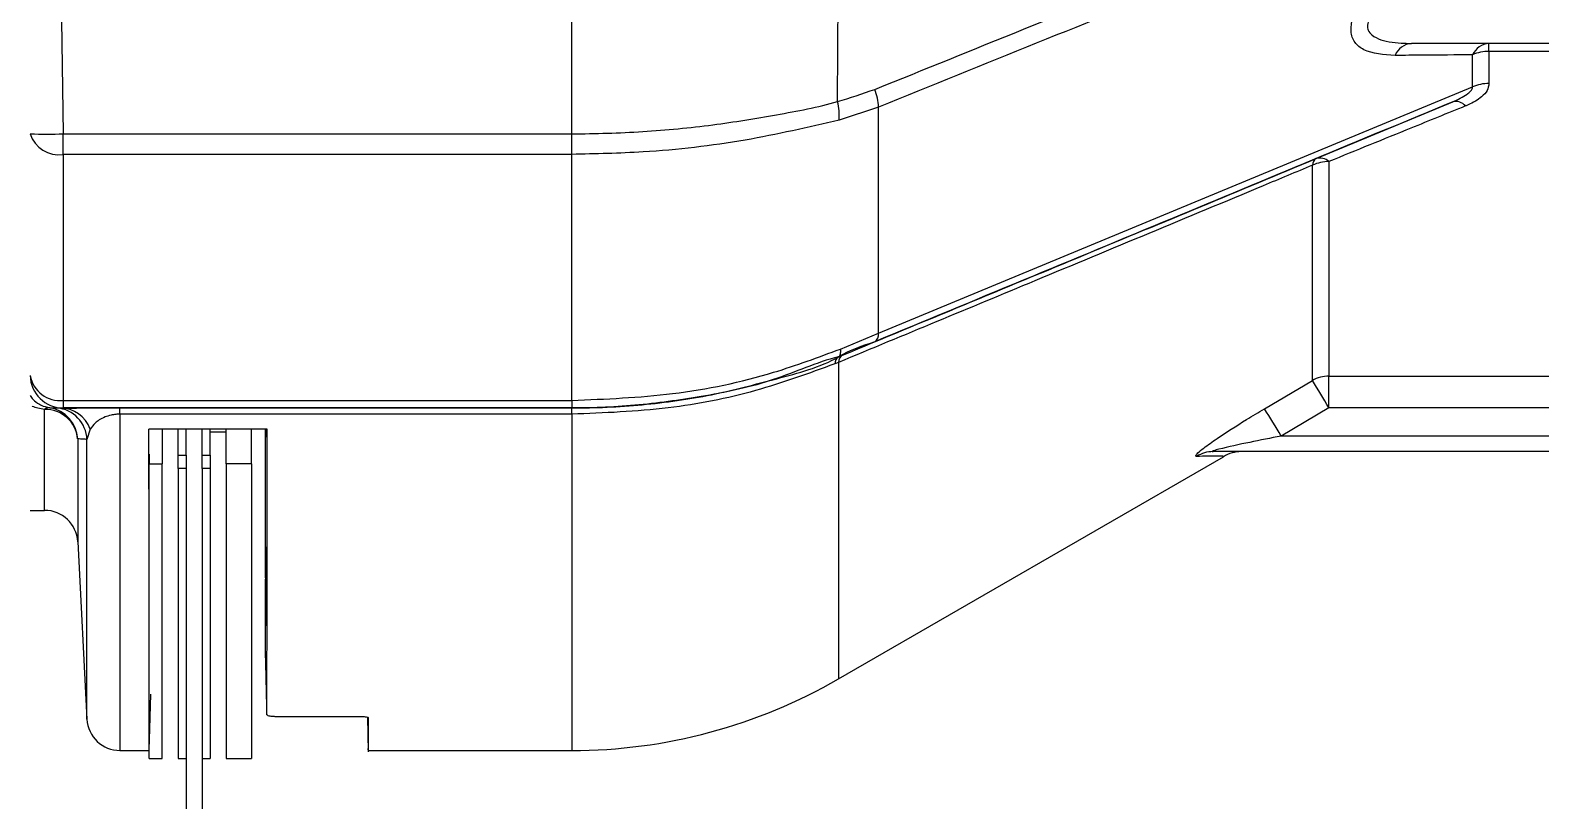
# Model space of a CAD drawing. Extents: x 2 to 136, y 1 to 99.
# Drawn here: x 11.538 to 14.369, y 41.836 to 43.28 of the extents above; entities that cross this region are included whole.
import ezdxf

# ---------------------------------------------------------------- set-up
doc = ezdxf.new("R2010")
doc.units = 0
doc.header["$MEASUREMENT"] = 0
doc.layers.add('OBJECT', color=7, linetype='CONTINUOUS')

msp = doc.modelspace()

# ---------------------------------------------------------------- linework, layer by layer
at = {"layer": 'OBJECT'}
for p, q in [((11.5951, 43.421), (11.6003, 43.0857)), ((13.0515, 43.1459), (13.0531, 43.3923)), ((12.5533, 43.0857), (12.5533, 43.2955)), ((18.1821, 43.255), (14.1273, 43.255)), ((14.2413, 43.1735), (14.2413, 43.2337)), ((14.2723, 43.24), (14.2723, 43.255)), ((18.1913, 43.24), (14.2723, 43.24)), ((14.2723, 43.24), (14.2723, 43.1799)), ((13.1283, 42.7119), (14.2413, 43.1735)), ((13.9485, 43.0391), (14.2044, 43.1457)), ((13.1283, 43.1355), (13.0544, 43.1112)), ((13.1283, 42.7119), (13.1283, 43.1355)), ((11.6003, 43.0857), (12.5533, 43.0857)), ((11.6003, 43.0471), (11.6003, 43.0857)), ((12.5533, 43.0471), (12.5533, 43.0857)), ((12.5533, 43.0471), (11.6003, 43.0471)), ((11.6003, 43.0471), (11.6003, 42.5861)), ((12.5533, 42.5861), (12.5533, 43.0471)), ((13.9723, 43.0336), (13.9723, 42.6315)), ((13.9413, 42.6233), (13.9413, 43.0267)), ((13.0567, 42.6823), (13.1283, 42.7119)), ((13.0532, 42.6678), (13.0533, 42.6677)), ((13.0533, 42.6573), (13.0464, 42.6545)), ((13.0533, 42.6573), (13.0533, 42.064)), ((13.8516, 42.5704), (13.9413, 42.6233)), ((13.9723, 42.6315), (18.1913, 42.6315)), ((13.9723, 42.5722), (13.9723, 42.6315)), ((11.6003, 42.5861), (12.5533, 42.5861)), ((11.6003, 42.5861), (11.6003, 42.5718)), ((12.5533, 42.5861), (12.5533, 42.5718)), ((11.5654, 42.38), (11.5654, 42.569)), ((11.5883, 42.572), (11.5951, 42.5717)), ((11.6003, 42.5718), (11.5951, 42.5717)), ((12.5533, 42.5718), (11.6003, 42.5718)), ((11.7066, 42.5718), (12.5533, 42.5718)), ((11.7066, 42.5602), (11.7066, 42.5718)), ((12.5533, 42.5602), (11.7066, 42.5602)), ((11.7066, 42.5602), (11.7066, 41.93)), ((12.5533, 42.5718), (12.5533, 42.5718)), ((12.5533, 42.5602), (12.5533, 42.5718)), ((12.5533, 42.5602), (12.5533, 41.93)), ((13.9723, 42.5722), (13.8826, 42.5192)), ((18.1859, 42.5722), (13.9723, 42.5722)), ((11.6509, 42.5322), (11.6447, 42.5129)), ((11.9826, 42.5323), (11.7608, 42.5323)), ((11.7855, 42.5323), (11.7855, 42.4672)), ((11.8155, 42.4835), (11.8155, 42.5323)), ((11.8304, 42.4835), (11.8304, 42.5323)), ((11.8604, 42.4835), (11.8604, 42.5323)), ((11.8753, 42.4835), (11.8753, 42.5323)), ((11.8753, 42.5272), (11.9053, 42.5272)), ((11.9053, 42.4672), (11.9053, 42.5323)), ((11.9533, 42.4672), (11.9533, 42.5323)), ((11.9792, 42.3272), (11.9792, 42.5323)), ((11.9826, 42.5018), (11.9818, 42.5323)), ((11.6273, 42.514), (11.6273, 42.3212)), ((11.6447, 41.9888), (11.6447, 42.5129)), ((18.1813, 42.5192), (13.8826, 42.5192)), ((11.7615, 42.4852), (11.7615, 42.4672)), ((11.7615, 42.4672), (11.7855, 42.4672)), ((11.7615, 41.915), (11.7615, 42.4672)), ((11.7855, 41.915), (11.7855, 42.4672)), ((11.8155, 42.4835), (11.8304, 42.4835)), ((11.8155, 42.4583), (11.8155, 42.4835)), ((11.8304, 42.4835), (11.8304, 42.4583)), ((11.8604, 42.4835), (11.8753, 42.4835)), ((11.8604, 42.4583), (11.8604, 42.4835)), ((11.8753, 42.4835), (11.8753, 42.4583)), ((11.9533, 42.4672), (11.9053, 42.4672)), ((11.9053, 42.4672), (11.9053, 41.915)), ((11.9533, 42.4672), (11.9533, 41.915)), ((13.0533, 42.064), (13.7747, 42.4805)), ((18.1803, 42.49), (13.7554, 42.49)), ((11.8304, 42.4583), (11.8155, 42.4583)), ((11.8155, 42.4583), (11.8155, 41.915)), ((11.8304, 42.4583), (11.8304, 41.9465)), ((11.8753, 42.4583), (11.8604, 42.4583)), ((11.8604, 42.4583), (11.8604, 41.9465)), ((11.8753, 42.4583), (11.8753, 41.915)), ((11.5383, 42.38), (11.5654, 42.38)), ((11.9792, 42.3236), (11.9792, 42.3272)), ((11.6273, 42.3212), (11.6447, 41.9888)), ((11.9822, 42.2087), (11.9792, 42.3236)), ((11.9792, 42.2643), (11.9792, 42.3236)), ((11.9822, 42.1516), (11.9792, 42.2643)), ((11.9792, 42.1202), (11.9792, 42.2512)), ((11.9792, 42.1168), (11.9792, 42.1202)), ((11.982, 42.0125), (11.9792, 42.1202)), ((11.9971, 41.994), (12.1569, 41.994)), ((12.1703, 41.9923), (12.172, 41.9273)), ((11.7066, 41.93), (11.7615, 41.93)), ((11.8304, 41.9465), (11.8304, 41.765)), ((11.8604, 41.9465), (11.8604, 41.765)), ((12.172, 41.93), (12.5533, 41.93)), ((11.7615, 41.915), (11.7855, 41.915)), ((11.8155, 41.915), (11.8304, 41.915)), ((11.8604, 41.915), (11.8753, 41.915)), ((11.9053, 41.915), (11.9533, 41.915))]:
    msp.add_line(p, q, dxfattribs=at)
at = {"layer": 'OBJECT', "flags": 128}
for points in [[(13.0567, 42.6823), (13.0568, 42.6794), (13.0568, 42.6767), (13.0566, 42.6744), (13.0563, 42.6724), (13.0558, 42.6708), (13.0551, 42.6694), (13.0542, 42.6684), (13.0532, 42.6678)], [(11.7615, 41.9319), (11.7625, 41.9705), (11.7642, 42.0358)]]:
    msp.add_lwpolyline(points, dxfattribs=at)
at = {"layer": 'OBJECT'}
for centre, radius, start, end in [((14.1305, 43.2179), 0.0373, 95.0453, 156.907), ((14.2752, 43.2176), 0.0375, 94.3859, 154.6186), ((14.272, 43.1623), 0.0777, 89.7351, 113.2218), ((14.272, 43.1041), 0.0758, 89.7499, 113.8622), ((12.9268, 43.1179), 0.1278, 356.9898, 12.6703), ((13.0033, 43.127), 0.1253, 3.8698, 19.5151), ((14.2098, 43.1221), 0.0242, 40.4479, 102.8312), ((11.57, 44.016), 0.9309, 268.0505, 271.866), ((11.5915, 43.102), 0.0556, 197.0327, 279.1644), ((13.9562, 43.0264), 0.0149, 121.1484, 178.9629), ((13.9721, 42.9619), 0.0717, 89.7956, 115.4013), ((13.9555, 43.0151), 0.025, 47.7272, 106.1822), ((13.1112, 42.71), 0.0172, 304.7845, 6.3697), ((13.0614, 42.6551), 0.015, 122.8521, 182.4767), ((13.0688, 42.6576), 0.0155, 122.0398, 181.1245), ((11.5942, 42.6425), 0.0568, 190.0796, 276.148), ((11.6003, 42.6338), 0.062, 181.1515, 269.9959), ((13.9723, 42.5686), 0.0628, 89.9728, 119.5332), ((12.6042, 41.7779), 1.582, 30.136, 32.3023), ((11.574, 42.5595), 0.0128, 84.8258, 132.1274), ((11.5672, 42.5087), 0.0603, 5.1122, 91.7207), ((11.5654, 42.511), 0.062, 2.8, 80.9514), ((11.5828, 42.5102), 0.062, 2.5108, 84.8718), ((11.5945, 42.5118), 0.0599, 19.9391, 89.4289), ((12.5213, 41.7298), 1.5737, 30.1104, 32.2894), ((13.7554, 42.4312), 0.0588, 90.0562, 121.8712), ((13.8078, 42.428), 0.062, 90.0001, 122.0977), ((11.5654, 42.318), 0.062, 3, 90), ((12.5533, 42.93), 1, 270, 300), ((11.7066, 41.992), 0.062, 183, 270)]:
    msp.add_arc(centre, radius, start, end, dxfattribs=at)
for points, knots in [([(13.1214, 43.1689), (13.3069, 43.2439), (13.6685, 43.3902), (14.0301, 43.5359), (14.2062, 43.6068)], [0, 0, 0, 0, 0.513008, 1, 1, 1, 1]), ([(14.2413, 43.5856), (14.2104, 43.5731), (14.0364, 43.5028), (13.6654, 43.3531), (13.3253, 43.2153), (13.1283, 43.1355)], [0, 0, 0, 0, 0.083466, 0.469044, 1, 1, 1, 1]), ([(14.0963, 43.2325), (14.075, 43.2338), (14.045, 43.2357), (14.0197, 43.2557), (14.0119, 43.2762), (14.016, 43.3027), (14.0329, 43.3356), (14.0601, 43.3683), (14.0829, 43.3888), (14.0923, 43.3973)], [0, 0, 0, 0, 0.269459, 0.381209, 0.493906, 0.593567, 0.708386, 0.879635, 1, 1, 1, 1]), ([(14.1233, 43.3621), (14.1058, 43.3517), (14.0823, 43.3379), (14.0583, 43.3154), (14.0481, 43.3018), (14.044, 43.2892), (14.0454, 43.2788), (14.0536, 43.2687), (14.0754, 43.2585), (14.1023, 43.2553), (14.1226, 43.2551), (14.1273, 43.255)], [0, 0, 0, 0, 0.248555, 0.333334, 0.418737, 0.477067, 0.535602, 0.604492, 0.713168, 0.934337, 1, 1, 1, 1]), ([(14.2413, 43.2337), (14.2101, 43.2334), (14.162, 43.233), (14.1134, 43.2326), (14.0963, 43.2325)], [0, 0, 0, 0, 0.648493, 1, 1, 1, 1]), ([(14.2044, 43.1457), (14.214, 43.15), (14.2262, 43.1554), (14.2374, 43.1645), (14.241, 43.1694), (14.2412, 43.1723), (14.2413, 43.1735)], [0, 0, 0, 0, 0.580895, 0.740073, 0.900893, 1, 1, 1, 1]), ([(14.2723, 43.1799), (14.2716, 43.1754), (14.2701, 43.1665), (14.2567, 43.1522), (14.2413, 43.1433), (14.2299, 43.1385), (14.2282, 43.1378)], [0, 0, 0, 0, 0.254855, 0.5086304, 0.9285912, 1, 1, 1, 1]), ([(12.5533, 43.0857), (12.5533, 43.0857), (12.5977, 43.0857), (12.6867, 43.0886), (12.8154, 43.1007), (12.9373, 43.121), (13.0147, 43.1354), (13.0515, 43.1459), (13.0515, 43.1459)], [0, 0, 0, 0, 0.000005, 0.2589, 0.517796, 0.758901, 0.999996, 1, 1, 1, 1]), ([(13.0515, 43.1459), (13.0515, 43.1459), (13.0749, 43.1526), (13.0981, 43.1607), (13.1214, 43.1689)], [0, 0, 0, 0, 0.000029, 1, 1, 1, 1]), ([(14.2044, 43.1457), (14.0287, 43.0726), (13.6676, 42.9223), (13.3064, 42.7727), (13.121, 42.6959)], [0, 0, 0, 0, 0.486656, 1, 1, 1, 1]), ([(14.2282, 43.1378), (14.194, 43.1239), (14.1077, 43.0887), (14.0233, 43.0544), (13.9723, 43.0336)], [0, 0, 0, 0, 0.396331, 1, 1, 1, 1]), ([(13.0544, 43.1112), (12.9963, 43.0977), (12.8784, 43.0704), (12.7075, 43.0503), (12.5979, 43.048), (12.5533, 43.0471)], [0, 0, 0, 0, 0.3653922, 0.741453, 1, 1, 1, 1]), ([(13.0606, 42.6708), (13.2128, 42.7338), (13.5089, 42.8564), (13.8047, 42.9794), (13.9485, 43.0391)], [0, 0, 0, 0, 0.514049, 1, 1, 1, 1]), ([(13.9413, 43.0267), (13.9105, 43.0138), (13.7372, 42.9415), (13.4412, 42.8183), (13.1759, 42.7082), (13.0533, 42.6573)], [0, 0, 0, 0, 0.104198, 0.585846, 1, 1, 1, 1]), ([(13.121, 42.6959), (13.0979, 42.688), (13.0748, 42.6801), (13.0532, 42.6678), (13.0532, 42.6678)], [0, 0, 0, 0, 0.9999682, 1, 1, 1, 1]), ([(12.5533, 42.5861), (12.6165, 42.5886), (12.7449, 42.5938), (12.9145, 42.6294), (13.0153, 42.6669), (13.0567, 42.6823)], [0, 0, 0, 0, 0.364471, 0.739445, 1, 1, 1, 1]), ([(13.0532, 42.6678), (13.0532, 42.6678), (13.0117, 42.6574), (12.9327, 42.62), (12.8061, 42.5938), (12.6796, 42.5755), (12.5953, 42.5718), (12.5533, 42.5718), (12.5533, 42.5718)], [0, 0, 0, 0, 0.000005, 0.255831, 0.511647, 0.755821, 0.999995, 1, 1, 1, 1]), ([(12.5533, 42.5718), (12.5533, 42.5718), (12.5974, 42.5718), (12.6856, 42.5761), (12.8151, 42.594), (12.9375, 42.6271), (13.0181, 42.6476), (13.0533, 42.6677), (13.0533, 42.6677)], [0, 0, 0, 0, 0.000004, 0.252523, 0.505041, 0.752516, 0.999995, 1, 1, 1, 1]), ([(13.0533, 42.6677), (13.0533, 42.6677), (13.0558, 42.6685), (13.0582, 42.6696), (13.0606, 42.6708)], [0, 0, 0, 0, 0.000268, 1, 1, 1, 1]), ([(13.0464, 42.6545), (12.9974, 42.6366), (12.8981, 42.6003), (12.7309, 42.5671), (12.6138, 42.5625), (12.5533, 42.5602)], [0, 0, 0, 0, 0.319293, 0.647815, 1, 1, 1, 1]), ([(11.5383, 42.5952), (11.5399, 42.5926), (11.5436, 42.5869), (11.5531, 42.5802), (11.5631, 42.5749), (11.572, 42.5729), (11.5751, 42.5722)], [0, 0, 0, 0, 0.293555, 0.667633, 0.881097, 1, 1, 1, 1]), ([(11.5654, 42.569), (11.5568, 42.5705), (11.548, 42.5721), (11.5424, 42.5749), (11.5423, 42.575)], [0, 0, 0, 0, 0.969905, 1, 1, 1, 1]), ([(11.5751, 42.5722), (11.5757, 42.5722), (11.5787, 42.5721), (11.5832, 42.572), (11.5875, 42.572), (11.5883, 42.572)], [0, 0, 0, 0, 0.169099, 0.845499, 1, 1, 1, 1]), ([(11.5951, 42.5717), (11.6047, 42.5717), (11.6179, 42.5718), (11.6531, 42.5718), (11.6798, 42.5718), (11.6989, 42.5718), (11.7066, 42.5718)], [0, 0, 0, 0, 0.484963, 0.675898, 0.868393, 1, 1, 1, 1]), ([(11.7066, 42.5602), (11.7039, 42.5601), (11.6979, 42.5599), (11.6878, 42.5581), (11.672, 42.5529), (11.6591, 42.5438), (11.6536, 42.536), (11.6509, 42.5322)], [0, 0, 0, 0, 0.064308, 0.1443238, 0.2802274, 0.6533153, 1, 1, 1, 1]), ([(13.7244, 42.4811), (13.7234, 42.4814), (13.7216, 42.4821), (13.7266, 42.4878), (13.7396, 42.4986), (13.7697, 42.5199), (13.8095, 42.5453), (13.8403, 42.5636), (13.8516, 42.5704)], [0, 0, 0, 0, 0.087297, 0.174538, 0.284702, 0.464436, 0.80235, 1, 1, 1, 1]), ([(11.7615, 41.9319), (11.7615, 41.9327), (11.7615, 41.9343), (11.7614, 41.9654), (11.7614, 42.0191), (11.7613, 42.0975), (11.7612, 42.2052), (11.7611, 42.346), (11.7609, 42.4654), (11.7608, 42.5309), (11.7608, 42.5323)], [0, 0, 0, 0, 0.113345, 0.250064, 0.386783, 0.527474, 0.668166, 0.831402, 0.996274, 1, 1, 1, 1]), ([(11.9826, 42.5018), (11.9826, 42.5038), (11.9826, 42.5078), (11.9826, 42.5138), (11.9826, 42.5205), (11.9826, 42.5267), (11.9826, 42.5309), (11.9826, 42.5323)], [0, 0, 0, 0, 0.198922, 0.397845, 0.596771, 0.859233, 1, 1, 1, 1]), ([(11.6447, 42.5129), (11.6424, 42.5131), (11.6356, 42.5134), (11.6306, 42.5138), (11.6273, 42.514)], [0, 0, 0, 0, 0.3384401, 1, 1, 1, 1]), ([(11.9822, 42.2087), (11.9822, 42.23), (11.9823, 42.2726), (11.9824, 42.3664), (11.9825, 42.4479), (11.9826, 42.5018)], [0, 0, 0, 0, 0.25383, 0.507659, 1, 1, 1, 1]), ([(13.8826, 42.5192), (13.8631, 42.5154), (13.8239, 42.5076), (13.782, 42.4987), (13.7608, 42.4931), (13.7568, 42.4919), (13.7544, 42.491), (13.7535, 42.4904), (13.7537, 42.4901), (13.7545, 42.49), (13.7552, 42.49), (13.7554, 42.49)], [0, 0, 0, 0, 0.419109, 0.839951, 0.880199, 0.924729, 0.942601, 0.960653, 0.976828, 0.994027, 1, 1, 1, 1]), ([(13.774, 42.4817), (13.7727, 42.4816), (13.7701, 42.4816), (13.7393, 42.4813), (13.7244, 42.4811)], [0, 0, 0, 0, 0.5172286, 1, 1, 1, 1]), ([(11.9822, 42.1516), (11.9822, 42.1561), (11.9822, 42.1653), (11.9822, 42.1841), (11.9822, 42.1989), (11.9822, 42.2087)], [0, 0, 0, 0, 0.2514926, 0.5029859, 1, 1, 1, 1]), ([(11.982, 42.0125), (11.982, 42.0218), (11.9821, 42.0404), (11.9821, 42.084), (11.9821, 42.1246), (11.9822, 42.1516)], [0, 0, 0, 0, 0.251571, 0.503142, 1, 1, 1, 1]), ([(11.9792, 42.1037), (11.9792, 42.1042), (11.9792, 42.1063), (11.9792, 42.1106), (11.9792, 42.1145), (11.9792, 42.1168)], [0, 0, 0, 0, 0.125776, 0.500813, 1, 1, 1, 1]), ([(11.982, 41.997), (11.982, 41.9975), (11.982, 41.9996), (11.982, 42.0046), (11.982, 42.0094), (11.982, 42.0125)], [0, 0, 0, 0, 0.104843, 0.416864, 1, 1, 1, 1]), ([(11.982, 41.997), (11.9822, 41.9967), (11.9825, 41.996), (11.9852, 41.9951), (11.9891, 41.9944), (11.9933, 41.9941), (11.9961, 41.994), (11.9971, 41.994)], [0, 0, 0, 0, 0.218408, 0.436844, 0.654255, 0.868855, 1, 1, 1, 1]), ([(12.1569, 41.994), (12.1586, 41.994), (12.162, 41.9939), (12.1664, 41.9934), (12.1699, 41.9927), (12.1717, 41.9919), (12.1719, 41.9913), (12.172, 41.9911)], [0, 0, 0, 0, 0.210781, 0.421491, 0.634056, 0.849646, 1, 1, 1, 1]), ([(12.172, 41.9911), (12.172, 41.9762), (12.172, 41.9463), (12.172, 41.9278), (12.172, 41.9325), (12.172, 41.9337)], [0, 0, 0, 0, 0.430496, 0.863934, 1, 1, 1, 1])]:
    msp.add_open_spline(points, degree=3, knots=knots, dxfattribs=at)

doc.saveas('drawing.dxf')
